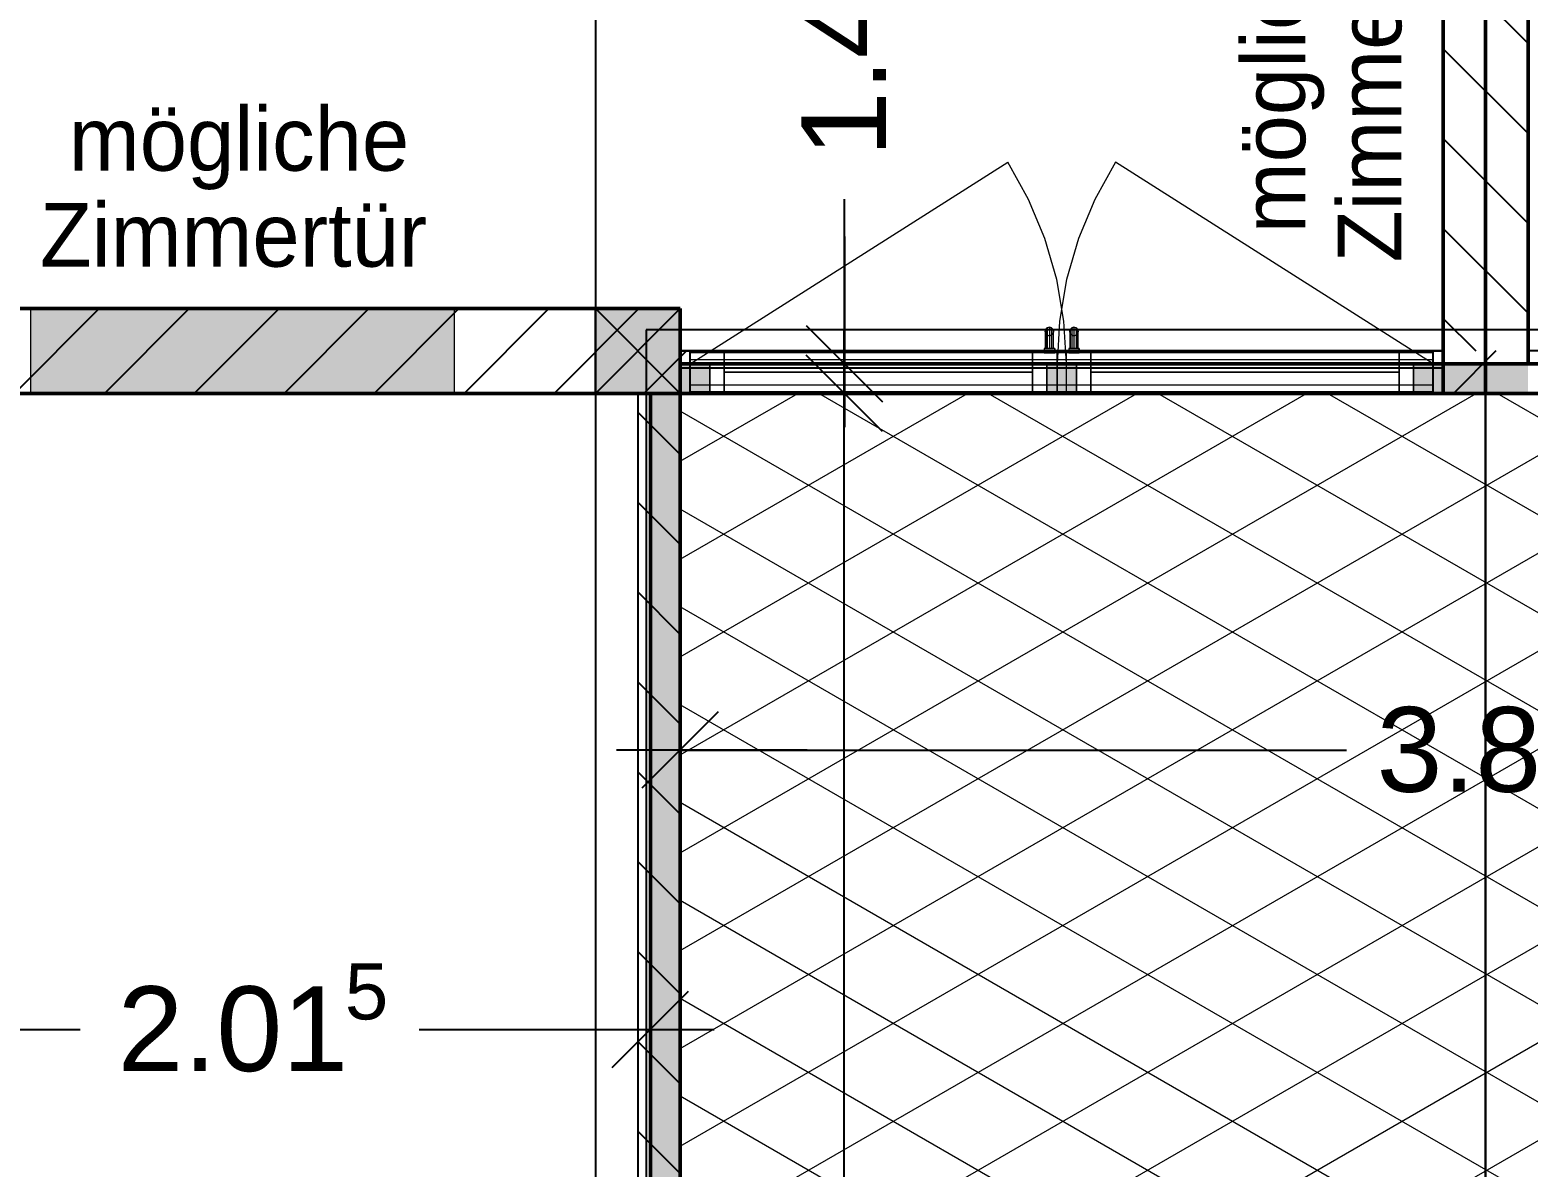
# Model space of a CAD drawing. Extents: x 0 to 756, y -25 to 420.
# Drawn here: x 184.9 to 255.6, y 232.6 to 286.3 of the extents above; entities that cross this region are included whole.
import ezdxf
from ezdxf.lldxf.tags import DXFTag

# ---------------------------------------------------------------- set-up
doc = ezdxf.new("R2010")
doc.units = 0
doc.layers.get('0').update_dxf_attribs({"lineweight": 25})
doc.layers.get('DEFPOINTS').update_dxf_attribs({"lineweight": 25})
doc.layers.add('A_Dach', color=1, linetype='Continuous', lineweight=25, true_color=0xff0000)
doc.layers.add('A_Dachfenster', color=1, linetype='Continuous', lineweight=25, true_color=0xff0000)
for name, color, linetype, lineweight in [('A_Fenster', 7, 'Continuous', 25), ('A_Innenwand', 7, 'Continuous', 25), ('Allgemein01', 7, 'Continuous', 13), ('Allgemein03', 7, 'Continuous', 25), ('Fenster', 7, 'Continuous', 13), ('Fenster-Flügel', 7, 'VERDECKT2_S2', 13), ('Fensterbank', 7, 'Continuous', 13), ('Standard', 7, 'Continuous', 25), ('Text Allgemein', 7, 'Continuous', 13), ('Wand Holz nicht tragend', 7, 'Continuous', 13), ('Wand Holz tragend', 7, 'Continuous', 13)]:
    doc.layers.add(name, color=color, linetype=linetype, lineweight=lineweight)
doc.styles.get("Standard").update_dxf_attribs({"font": 'arial.ttf'})
tags = doc.linetypes.add('fein_strichliert', pattern=[4, 1, -2, 1]).pattern_tags.tags
tags[8:9] = [DXFTag(74, 4), DXFTag(75, 0), DXFTag(340, '0'), DXFTag(46, 0.0), DXFTag(50, 0.0), DXFTag(44, 0.0), DXFTag(45, 0.0)]
tags[6:7] = [DXFTag(74, 4), DXFTag(75, 0), DXFTag(340, '0'), DXFTag(46, 0.0), DXFTag(50, 0.0), DXFTag(44, 0.0), DXFTag(45, 0.0)]
tags[4:5] = [DXFTag(74, 4), DXFTag(75, 0), DXFTag(340, '0'), DXFTag(46, 0.0), DXFTag(50, 0.0), DXFTag(44, 0.0), DXFTag(45, 0.0)]
tags = doc.linetypes.add('VERDECKT2_S2', pattern=[0.27, 0.2, -0.07]).pattern_tags.tags
tags[6:7] = [DXFTag(74, 4), DXFTag(75, 0), DXFTag(340, '0'), DXFTag(46, 1.0), DXFTag(50, 0.0), DXFTag(44, 0.0), DXFTag(45, 0.0)]
tags[4:5] = [DXFTag(74, 4), DXFTag(75, 0), DXFTag(340, '0'), DXFTag(46, 1.0), DXFTag(50, 0.0), DXFTag(44, 0.0), DXFTag(45, 0.0)]

# ---------------------------------------------------------------- blocks, each defined once
blk = doc.blocks.new('Referenz-A01I5YQ8IE')
at = {"layer": 'Allgemein01', "color": 0, "linetype": 'VERDECKT2_S2', "lineweight": -2, "ltscale": 0.25}
for p, q in [((211.567, 414.475), (211.567, 5.763)), ((253.567, 414.475), (253.567, 5.763))]:
    blk.add_line(p, q, dxfattribs=at)
at = {"layer": 'Allgemein03', "color": 0, "lineweight": -2}
blk.add_line((253.567, 414.475), (253.567, 5.763), dxfattribs=at)
at = {"layer": 'Allgemein03', "color": 0, "lineweight": 13}
for p, q in [((215.567, 269.168), (291.567, 269.168)), ((215.567, 155.768), (215.567, 269.168))]:
    blk.add_line(p, q, dxfattribs=at)
at = {"layer": 'DEFPOINTS', "color": 0, "linetype": 'Continuous', "lineweight": -2, "ltscale": 0.25}
for p, q in [((223.316, 270.568), (223.316, 270.568)), ((251.567, 270.568), (251.567, 270.568)), ((255.567, 270.568), (255.567, 270.568)), ((255.567, 270.568), (255.567, 270.568)), ((214.167, 269.168), (214.167, 269.168)), ((215.567, 269.168), (215.567, 269.168)), ((215.567, 269.168), (215.567, 269.168)), ((215.567, 252.33), (215.567, 252.33))]:
    blk.add_line(p, q, dxfattribs=at)
at = {"layer": 'Fenster', "color": 0}
for p, q in [((232.814, 272.188), (232.787, 272.088)), ((232.787, 272.088), (232.814, 272.188)), ((232.787, 272.088), (232.787, 271.288)), ((232.787, 272.088), (232.814, 271.988)), ((232.814, 271.988), (232.787, 272.088)), ((232.787, 272.088), (232.787, 272.088)), ((232.887, 272.261), (232.814, 272.188)), ((232.814, 272.188), (232.887, 272.261)), ((232.814, 272.188), (232.814, 271.288)), ((232.814, 272.188), (232.814, 272.188)), ((232.987, 272.288), (232.887, 272.261)), ((232.887, 272.261), (232.987, 272.288)), ((232.887, 272.261), (232.887, 271.288)), ((232.887, 272.261), (232.887, 272.261)), ((233.087, 272.261), (232.987, 272.288)), ((232.987, 272.288), (232.987, 271.288)), ((232.987, 272.288), (233.087, 272.261)), ((232.987, 272.288), (232.987, 272.288)), ((233.16, 272.188), (233.087, 272.261)), ((233.087, 272.261), (233.087, 271.288)), ((233.087, 272.261), (233.16, 272.188)), ((233.087, 272.261), (233.087, 272.261)), ((233.187, 272.088), (233.16, 272.188)), ((233.16, 272.188), (233.16, 271.288)), ((233.16, 272.188), (233.187, 272.088)), ((233.16, 272.188), (233.16, 272.188)), ((233.16, 271.988), (233.187, 272.088)), ((233.187, 272.088), (233.16, 271.988)), ((233.187, 271.288), (233.187, 272.088)), ((233.187, 272.088), (233.187, 272.088)), ((233.974, 272.188), (233.947, 272.088)), ((233.947, 272.088), (233.974, 272.188)), ((233.947, 272.088), (233.947, 271.288)), ((233.947, 272.088), (233.974, 271.988)), ((233.974, 271.988), (233.947, 272.088)), ((233.947, 272.088), (233.947, 272.088)), ((234.047, 272.261), (233.974, 272.188)), ((233.974, 272.188), (234.047, 272.261)), ((233.974, 272.188), (233.974, 271.288)), ((233.974, 272.188), (233.974, 272.188)), ((234.147, 272.288), (234.047, 272.261)), ((234.047, 272.261), (234.147, 272.288)), ((234.047, 272.261), (234.047, 271.288)), ((234.047, 272.261), (234.047, 272.261)), ((234.247, 272.261), (234.147, 272.288)), ((234.147, 272.288), (234.147, 271.288)), ((234.147, 272.288), (234.247, 272.261)), ((234.147, 272.288), (234.147, 272.288)), ((234.32, 272.188), (234.247, 272.261)), ((234.247, 272.261), (234.247, 271.288)), ((234.247, 272.261), (234.32, 272.188)), ((234.247, 272.261), (234.247, 272.261)), ((234.347, 272.088), (234.32, 272.188)), ((234.32, 272.188), (234.32, 271.288)), ((234.32, 272.188), (234.347, 272.088)), ((234.32, 272.188), (234.32, 272.188)), ((234.32, 271.988), (234.347, 272.088)), ((234.347, 272.088), (234.32, 271.988)), ((234.347, 271.288), (234.347, 272.088)), ((234.347, 272.088), (234.347, 272.088)), ((232.814, 271.988), (232.814, 271.288)), ((232.814, 271.988), (232.887, 271.914)), ((232.887, 271.914), (232.814, 271.988)), ((232.814, 271.988), (232.814, 271.988)), ((232.887, 271.914), (232.887, 271.288)), ((232.887, 271.914), (232.987, 271.888)), ((232.987, 271.888), (232.887, 271.914)), ((232.887, 271.914), (232.887, 271.914)), ((232.987, 271.888), (233.087, 271.914)), ((233.087, 271.914), (232.987, 271.888)), ((232.987, 271.888), (232.987, 271.288)), ((232.987, 271.888), (232.987, 271.888)), ((233.087, 271.914), (233.16, 271.988)), ((233.16, 271.988), (233.087, 271.914)), ((233.087, 271.914), (233.087, 271.288)), ((233.087, 271.914), (233.087, 271.914)), ((233.16, 271.988), (233.16, 271.288)), ((233.16, 271.988), (233.16, 271.988)), ((233.974, 271.988), (233.974, 271.288)), ((233.974, 271.988), (234.047, 271.914)), ((234.047, 271.914), (233.974, 271.988)), ((233.974, 271.988), (233.974, 271.988)), ((234.047, 271.914), (234.047, 271.288)), ((234.047, 271.914), (234.147, 271.888)), ((234.147, 271.888), (234.047, 271.914)), ((234.047, 271.914), (234.047, 271.914)), ((234.147, 271.888), (234.247, 271.914)), ((234.247, 271.914), (234.147, 271.888)), ((234.147, 271.888), (234.147, 271.288)), ((234.147, 271.888), (234.147, 271.888)), ((234.247, 271.914), (234.32, 271.988)), ((234.32, 271.988), (234.247, 271.914)), ((234.247, 271.914), (234.247, 271.288)), ((234.247, 271.914), (234.247, 271.914)), ((234.32, 271.988), (234.32, 271.288)), ((234.32, 271.988), (234.32, 271.988)), ((232.737, 271.288), (232.737, 271.088)), ((233.237, 271.288), (232.737, 271.288)), ((233.237, 271.288), (232.737, 271.288)), ((232.737, 271.288), (232.737, 271.288)), ((232.737, 271.288), (232.737, 271.088)), ((232.737, 271.088), (233.237, 271.088)), ((232.737, 271.088), (233.237, 271.088)), ((232.737, 271.088), (232.737, 271.088)), ((232.787, 271.288), (232.814, 271.288)), ((232.814, 271.288), (232.787, 271.288)), ((232.814, 271.288), (232.887, 271.288)), ((232.887, 271.288), (232.814, 271.288)), ((232.887, 271.288), (232.987, 271.288)), ((232.987, 271.288), (232.887, 271.288)), ((232.987, 271.288), (233.087, 271.288)), ((233.087, 271.288), (232.987, 271.288)), ((233.087, 271.288), (233.16, 271.288)), ((233.16, 271.288), (233.087, 271.288)), ((233.16, 271.288), (233.187, 271.288)), ((233.187, 271.288), (233.16, 271.288)), ((233.237, 271.088), (233.237, 271.288)), ((233.237, 271.288), (233.237, 271.288)), ((233.237, 271.288), (233.237, 271.088)), ((233.237, 271.088), (233.237, 271.088)), ((233.347, 271.088), (233.347, 269.248)), ((234.947, 271.088), (233.347, 271.088)), ((233.347, 271.088), (233.347, 271.088)), ((234.947, 271.088), (233.347, 271.088)), ((233.347, 269.248), (233.347, 271.088)), ((233.897, 271.288), (233.897, 271.088)), ((234.397, 271.288), (233.897, 271.288)), ((234.397, 271.288), (233.897, 271.288)), ((233.897, 271.288), (233.897, 271.288)), ((233.897, 271.288), (233.897, 271.088)), ((233.897, 271.088), (234.397, 271.088)), ((233.897, 271.088), (234.397, 271.088)), ((233.897, 271.088), (233.897, 271.088)), ((233.947, 271.288), (233.974, 271.288)), ((233.974, 271.288), (233.947, 271.288)), ((233.974, 271.288), (234.047, 271.288)), ((234.047, 271.288), (233.974, 271.288)), ((234.047, 271.288), (234.147, 271.288)), ((234.147, 271.288), (234.047, 271.288)), ((234.147, 271.288), (234.247, 271.288)), ((234.247, 271.288), (234.147, 271.288)), ((234.247, 271.288), (234.32, 271.288)), ((234.32, 271.288), (234.247, 271.288)), ((234.32, 271.288), (234.347, 271.288)), ((234.347, 271.288), (234.32, 271.288)), ((234.397, 271.088), (234.397, 271.288)), ((234.397, 271.288), (234.397, 271.288)), ((234.397, 271.288), (234.397, 271.088)), ((234.397, 271.088), (234.397, 271.088)), ((234.947, 269.248), (234.947, 271.088)), ((234.947, 271.088), (234.947, 271.088)), ((234.947, 269.248), (234.947, 271.088)), ((234.947, 271.088), (234.947, 269.248)), ((249.487, 271.088), (234.947, 271.088)), ((234.947, 271.088), (234.947, 271.088)), ((249.487, 271.088), (234.947, 271.088)), ((234.947, 269.248), (234.947, 271.088)), ((234.947, 271.088), (234.947, 269.248)), ((249.487, 271.088), (234.947, 271.088)), ((234.947, 271.088), (234.947, 271.088)), ((249.487, 271.088), (234.947, 271.088)), ((234.947, 269.248), (234.947, 271.088)), ((249.487, 271.088), (249.487, 269.248)), ((251.087, 271.088), (249.487, 271.088)), ((249.487, 271.088), (249.487, 271.088)), ((251.087, 271.088), (249.487, 271.088)), ((249.487, 269.248), (249.487, 271.088)), ((249.487, 269.248), (249.487, 271.088)), ((249.487, 271.088), (249.487, 271.088)), ((249.487, 269.248), (249.487, 271.088)), ((249.487, 269.248), (249.487, 271.088)), ((249.487, 271.088), (249.487, 271.088)), ((249.487, 269.248), (249.487, 271.088)), ((251.087, 269.248), (251.087, 271.088)), ((251.087, 271.088), (251.087, 271.088)), ((251.087, 269.248), (251.087, 271.088)), ((217.647, 270.168), (232.187, 270.168)), ((232.187, 270.168), (217.647, 270.168)), ((217.647, 270.168), (217.647, 270.168)), ((232.187, 270.168), (232.187, 270.168)), ((234.947, 270.168), (249.487, 270.168)), ((249.487, 270.168), (234.947, 270.168)), ((234.947, 270.168), (234.947, 270.168)), ((249.487, 270.168), (249.487, 270.168)), ((233.347, 269.248), (234.947, 269.248)), ((234.947, 269.248), (233.347, 269.248)), ((233.347, 269.248), (233.347, 269.248)), ((234.947, 269.248), (234.947, 269.248)), ((234.947, 269.248), (249.487, 269.248)), ((249.487, 269.248), (234.947, 269.248)), ((234.947, 269.248), (234.947, 269.248)), ((234.947, 269.248), (249.487, 269.248)), ((249.487, 269.248), (234.947, 269.248)), ((234.947, 269.248), (234.947, 269.248)), ((249.487, 269.248), (251.087, 269.248)), ((251.087, 269.248), (249.487, 269.248)), ((249.487, 269.248), (249.487, 269.248)), ((249.487, 269.248), (249.487, 269.248)), ((249.487, 269.248), (249.487, 269.248)), ((251.087, 269.248), (251.087, 269.248))]:
    blk.add_line(p, q, dxfattribs=at)
at = {"layer": 'Fenster', "color": 0, "linetype": 'Continuous', "ltscale": 0.13}
for p, q in [((216.047, 271.088), (216.047, 269.248)), ((217.647, 271.088), (216.047, 271.088)), ((216.047, 271.088), (216.047, 271.088)), ((217.647, 271.088), (216.047, 271.088)), ((216.047, 269.248), (216.047, 271.088)), ((217.647, 269.248), (217.647, 271.088)), ((217.647, 271.088), (217.647, 271.088)), ((217.647, 269.248), (217.647, 271.088)), ((217.647, 271.088), (217.647, 269.248)), ((232.187, 271.088), (217.647, 271.088)), ((217.647, 271.088), (217.647, 271.088)), ((232.187, 271.088), (217.647, 271.088)), ((217.647, 269.248), (217.647, 271.088)), ((217.647, 271.088), (217.647, 269.248)), ((232.187, 271.088), (217.647, 271.088)), ((217.647, 271.088), (217.647, 271.088)), ((232.187, 271.088), (217.647, 271.088)), ((217.647, 269.248), (217.647, 271.088)), ((232.187, 271.088), (232.187, 269.248)), ((233.787, 271.088), (232.187, 271.088)), ((232.187, 271.088), (232.187, 271.088)), ((233.787, 271.088), (232.187, 271.088)), ((232.187, 269.248), (232.187, 271.088)), ((232.187, 269.248), (232.187, 271.088)), ((232.187, 271.088), (232.187, 271.088)), ((232.187, 269.248), (232.187, 271.088)), ((232.187, 269.248), (232.187, 271.088)), ((232.187, 271.088), (232.187, 271.088)), ((232.187, 269.248), (232.187, 271.088)), ((233.787, 269.248), (233.787, 271.088)), ((233.787, 271.088), (233.787, 271.088)), ((233.787, 269.248), (233.787, 271.088)), ((216.967, 270.568), (215.567, 270.568)), ((215.567, 270.568), (215.567, 269.168)), ((215.567, 270.568), (215.567, 269.168)), ((216.967, 270.568), (215.567, 270.568)), ((215.567, 270.568), (215.567, 270.568)), ((216.967, 270.568), (215.567, 270.568)), ((215.567, 269.168), (215.567, 270.568)), ((216.967, 269.168), (216.967, 270.568)), ((232.867, 270.568), (216.967, 270.568)), ((216.967, 270.568), (216.967, 269.168)), ((216.967, 269.168), (216.967, 270.568)), ((216.967, 270.568), (216.967, 270.568)), ((216.967, 269.168), (216.967, 270.568)), ((216.967, 270.568), (216.967, 269.168)), ((250.167, 270.568), (216.967, 270.568)), ((216.967, 270.568), (216.967, 270.568)), ((250.167, 270.568), (216.967, 270.568)), ((216.967, 269.168), (216.967, 270.568)), ((216.967, 270.568), (216.967, 269.168)), ((250.167, 270.568), (216.967, 270.568)), ((216.967, 270.568), (216.967, 270.568)), ((250.167, 270.568), (216.967, 270.568)), ((216.967, 269.168), (216.967, 270.568)), ((232.867, 269.168), (232.867, 270.568)), ((234.267, 270.568), (232.867, 270.568)), ((232.867, 270.568), (232.867, 269.168)), ((232.867, 270.568), (232.867, 269.168)), ((234.267, 270.568), (232.867, 270.568)), ((232.867, 270.568), (232.867, 270.568)), ((234.267, 270.568), (232.867, 270.568)), ((232.867, 269.168), (232.867, 270.568)), ((234.267, 270.568), (234.267, 269.168)), ((250.167, 270.568), (234.267, 270.568)), ((234.267, 269.168), (234.267, 270.568)), ((234.267, 269.168), (234.267, 270.568)), ((234.267, 270.568), (234.267, 270.568)), ((234.267, 269.168), (234.267, 270.568)), ((251.567, 270.568), (250.167, 270.568)), ((250.167, 270.568), (250.167, 269.168)), ((250.167, 269.168), (250.167, 270.568)), ((250.167, 270.568), (250.167, 269.168)), ((251.567, 270.568), (250.167, 270.568)), ((250.167, 270.568), (250.167, 270.568)), ((251.567, 270.568), (250.167, 270.568)), ((250.167, 269.168), (250.167, 270.568)), ((250.167, 269.168), (250.167, 270.568)), ((250.167, 270.568), (250.167, 270.568)), ((250.167, 269.168), (250.167, 270.568)), ((250.167, 269.168), (250.167, 270.568)), ((250.167, 270.568), (250.167, 270.568)), ((250.167, 269.168), (250.167, 270.568)), ((251.567, 269.168), (251.567, 270.568)), ((251.567, 269.168), (251.567, 270.568)), ((251.567, 270.568), (251.567, 270.568)), ((251.567, 269.168), (251.567, 270.568)), ((215.567, 269.168), (216.967, 269.168)), ((215.567, 269.168), (216.967, 269.168)), ((216.967, 269.168), (215.567, 269.168)), ((215.567, 269.168), (215.567, 269.168)), ((216.047, 269.248), (217.647, 269.248)), ((217.647, 269.248), (216.047, 269.248)), ((216.047, 269.248), (216.047, 269.248)), ((216.967, 269.168), (232.867, 269.168)), ((216.967, 269.168), (216.967, 269.168)), ((216.967, 269.168), (250.167, 269.168)), ((250.167, 269.168), (216.967, 269.168)), ((216.967, 269.168), (216.967, 269.168)), ((216.967, 269.168), (250.167, 269.168)), ((250.167, 269.168), (216.967, 269.168)), ((216.967, 269.168), (216.967, 269.168)), ((217.647, 269.248), (217.647, 269.248)), ((217.647, 269.248), (232.187, 269.248)), ((232.187, 269.248), (217.647, 269.248)), ((217.647, 269.248), (217.647, 269.248)), ((217.647, 269.248), (232.187, 269.248)), ((232.187, 269.248), (217.647, 269.248)), ((217.647, 269.248), (217.647, 269.248)), ((232.187, 269.248), (233.787, 269.248)), ((233.787, 269.248), (232.187, 269.248)), ((232.187, 269.248), (232.187, 269.248)), ((232.187, 269.248), (232.187, 269.248)), ((232.187, 269.248), (232.187, 269.248)), ((232.867, 269.168), (234.267, 269.168)), ((232.867, 269.168), (234.267, 269.168)), ((234.267, 269.168), (232.867, 269.168)), ((232.867, 269.168), (232.867, 269.168)), ((233.787, 269.248), (233.787, 269.248)), ((234.267, 269.168), (250.167, 269.168)), ((234.267, 269.168), (234.267, 269.168)), ((250.167, 269.168), (251.567, 269.168)), ((250.167, 269.168), (251.567, 269.168)), ((251.567, 269.168), (250.167, 269.168)), ((250.167, 269.168), (250.167, 269.168)), ((250.167, 269.168), (250.167, 269.168)), ((250.167, 269.168), (250.167, 269.168)), ((251.567, 269.168), (251.567, 269.168))]:
    blk.add_line(p, q, dxfattribs=at)
for points in [[(215.567, 269.168), (216.967, 269.168), (215.567, 270.568)], [(216.967, 269.168), (216.967, 270.568), (215.567, 270.568)], [(232.867, 269.168), (234.267, 269.168), (232.867, 270.568)], [(234.267, 269.168), (234.267, 270.568), (232.867, 270.568)], [(250.167, 269.168), (251.567, 269.168), (250.167, 270.568)], [(251.567, 269.168), (251.567, 270.568), (250.167, 270.568)]]:
    blk.add_solid(points, dxfattribs=at)
at = {"layer": 'Fenster-Flügel', "color": 0, "linetype": 'VERDECKT2_S2', "ltscale": 0.13}
for p, q in [((216.047, 270.568), (231.025, 280.073)), ((232.002, 278.322), (231.025, 280.073)), ((236.108, 280.073), (235.131, 278.322)), ((251.087, 270.568), (236.108, 280.073)), ((232.775, 276.472), (232.002, 278.322)), ((235.131, 278.322), (234.358, 276.472)), ((233.335, 274.546), (232.775, 276.472)), ((234.358, 276.472), (233.799, 274.546)), ((233.673, 272.57), (233.335, 274.546)), ((233.799, 274.546), (233.46, 272.57)), ((233.46, 272.57), (233.347, 270.568)), ((233.787, 270.568), (233.673, 272.57))]:
    blk.add_line(p, q, dxfattribs=at)
at = {"layer": 'Fensterbank', "color": 0, "lineweight": -2}
for p, q in [((215.567, 271.168), (215.567, 270.368)), ((251.567, 271.168), (215.567, 271.168)), ((215.567, 271.168), (215.567, 271.168)), ((215.567, 271.168), (215.567, 270.568)), ((215.567, 271.168), (251.567, 271.168)), ((251.567, 271.168), (215.567, 271.168)), ((215.567, 271.168), (215.567, 270.368)), ((215.567, 270.568), (215.567, 271.168)), ((215.567, 271.168), (251.567, 271.168)), ((215.567, 271.168), (215.567, 271.168)), ((251.567, 271.168), (215.567, 271.168)), ((215.567, 271.168), (215.567, 270.368)), ((215.567, 270.568), (215.567, 271.168)), ((215.567, 271.168), (251.567, 271.168)), ((215.567, 271.168), (215.567, 271.168)), ((251.567, 270.368), (251.567, 271.168)), ((251.567, 271.168), (251.567, 270.568)), ((251.567, 271.168), (251.567, 271.168)), ((251.567, 270.368), (251.567, 271.168)), ((251.567, 270.568), (251.567, 271.168)), ((251.567, 271.168), (251.567, 271.168)), ((251.567, 270.368), (251.567, 271.168)), ((251.567, 270.568), (251.567, 271.168)), ((251.567, 271.168), (251.567, 271.168)), ((215.567, 270.568), (215.567, 270.368)), ((215.567, 270.568), (215.567, 270.568)), ((215.567, 270.568), (251.567, 270.568)), ((251.567, 270.568), (215.567, 270.568)), ((251.567, 270.568), (215.567, 270.568)), ((215.567, 270.568), (215.567, 270.568)), ((215.567, 270.568), (251.567, 270.568)), ((215.567, 270.368), (215.567, 270.568)), ((251.567, 270.568), (215.567, 270.568)), ((215.567, 270.568), (215.567, 270.568)), ((215.567, 270.568), (251.567, 270.568)), ((215.567, 270.368), (215.567, 270.568)), ((215.567, 270.368), (251.567, 270.368)), ((215.567, 270.368), (215.567, 270.368)), ((215.567, 270.368), (251.567, 270.368)), ((215.567, 270.368), (251.567, 270.368)), ((215.567, 270.368), (215.567, 270.368)), ((215.567, 270.368), (251.567, 270.368)), ((215.567, 270.368), (251.567, 270.368)), ((215.567, 270.368), (215.567, 270.368)), ((215.567, 270.368), (251.567, 270.368)), ((251.567, 270.568), (251.567, 270.568)), ((251.567, 270.568), (251.567, 270.368)), ((251.567, 270.568), (251.567, 270.568)), ((251.567, 270.368), (251.567, 270.568)), ((251.567, 270.568), (251.567, 270.568)), ((251.567, 270.368), (251.567, 270.568)), ((251.567, 270.368), (251.567, 270.368)), ((251.567, 270.368), (251.567, 270.368)), ((251.567, 270.368), (251.567, 270.368))]:
    blk.add_line(p, q, dxfattribs=at)
at = {"layer": 'Fensterbank', "color": 0, "lineweight": 18}
for p, q in [((215.567, 270.568), (251.567, 270.568)), ((251.567, 270.568), (215.567, 270.568)), ((251.567, 270.568), (215.567, 270.568))]:
    blk.add_line(p, q, dxfattribs=at)
at = {"layer": 'Standard', "color": 0, "lineweight": -2}
for p, q in [((223.316, 270.568), (223.316, 278.334)), ((223.316, 276.568), (223.316, 267.568)), ((211.567, 273.168), (215.567, 273.168)), ((211.567, 269.168), (211.567, 273.168)), ((211.567, 273.168), (215.567, 269.168)), ((215.567, 273.168), (211.567, 269.168)), ((215.567, 273.168), (215.567, 269.168)), ((215.567, 269.168), (215.567, 273.168)), ((221.516, 272.368), (225.116, 268.768)), ((223.311, 263.168), (223.311, 272.168)), ((225.111, 267.368), (221.511, 270.968)), ((220.316, 270.568), (226.316, 270.568)), ((215.567, 269.168), (211.567, 269.168)), ((226.311, 269.168), (220.311, 269.168)), ((223.311, 219.507), (223.311, 269.168)), ((215.567, 255.33), (215.567, 249.33)), ((217.367, 254.13), (213.767, 250.53)), ((221.567, 252.33), (212.567, 252.33)), ((215.567, 252.33), (247.009, 252.33)), ((214.167, 236.147), (214.167, 242.147)), ((212.367, 237.347), (215.967, 240.947)), ((173.859, 239.147), (187.263, 239.147)), ((203.263, 239.147), (214.167, 239.147)), ((208.167, 239.147), (217.167, 239.147))]:
    blk.add_line(p, q, dxfattribs=at)
at = {"layer": 'Standard', "color": 0, "lineweight": 13}
for p, q in [((184.924, 273.168), (184.924, 269.168)), ((204.924, 273.168), (184.924, 273.168)), ((204.924, 269.168), (204.924, 273.168)), ((184.924, 269.168), (204.924, 269.168)), ((215.567, 265.963), (221.118, 269.168)), ((215.567, 261.344), (229.118, 269.168)), ((215.567, 256.725), (237.118, 269.168)), ((215.567, 252.106), (245.118, 269.168)), ((215.567, 247.488), (253.118, 269.168)), ((215.567, 242.869), (261.118, 269.168)), ((215.567, 238.25), (269.118, 269.168)), ((215.567, 233.631), (277.118, 269.168)), ((215.567, 229.012), (285.118, 269.168)), ((291.567, 229.064), (222.105, 269.168)), ((291.567, 233.683), (230.105, 269.168)), ((291.567, 238.302), (238.105, 269.168)), ((291.567, 242.921), (246.105, 269.168)), ((291.567, 247.539), (254.105, 269.168)), ((291.567, 224.445), (215.567, 268.324)), ((215.567, 224.394), (291.567, 268.272)), ((291.567, 219.827), (215.567, 263.705)), ((215.567, 219.775), (291.567, 263.653)), ((291.567, 215.208), (215.567, 259.086)), ((215.567, 215.156), (291.567, 259.035)), ((291.567, 210.589), (215.567, 254.468)), ((215.567, 210.537), (291.567, 254.416)), ((291.567, 205.97), (215.567, 249.849)), ((291.567, 201.351), (215.567, 245.23)), ((291.567, 196.732), (215.567, 240.611)), ((291.567, 192.114), (215.567, 235.992))]:
    blk.add_line(p, q, dxfattribs=at)
for points in [[(204.924, 269.168), (184.924, 269.168), (184.924, 273.168)], [(204.924, 269.168), (204.924, 273.168), (184.924, 273.168)], [(204.924, 273.168), (184.924, 273.168), (184.924, 273.168)], [(204.924, 269.168), (204.924, 269.168), (184.924, 269.168)]]:
    blk.add_solid(points, dxfattribs=at)
at = {"layer": 'Standard', "color": 0, "lineweight": -2}
for points in [[(211.567, 269.168), (215.567, 269.168), (211.567, 273.168)], [(215.567, 269.168), (215.567, 273.168), (211.567, 273.168)]]:
    blk.add_solid(points, dxfattribs=at)
at = {"layer": 'Wand Holz nicht tragend', "color": 0, "lineweight": 50}
for p, q in [((251.567, 386.168), (251.567, 270.568)), ((251.567, 270.568), (251.567, 386.168)), ((253.567, 386.168), (253.567, 270.568)), ((253.567, 270.568), (253.567, 386.168)), ((253.567, 270.568), (253.567, 386.168)), ((253.567, 386.168), (253.567, 270.568)), ((255.567, 270.568), (255.567, 386.168)), ((255.567, 386.168), (255.567, 270.568)), ((215.567, 273.168), (120.567, 273.168)), ((120.567, 273.168), (215.567, 273.168)), ((215.567, 269.168), (215.567, 273.168)), ((215.567, 273.168), (215.567, 269.168)), ((215.567, 273.168), (215.567, 273.168)), ((251.567, 270.568), (253.567, 270.568)), ((253.567, 270.568), (251.567, 270.568)), ((251.567, 270.568), (251.567, 270.568)), ((253.567, 270.568), (255.567, 270.568)), ((255.567, 270.568), (253.567, 270.568)), ((253.567, 270.568), (253.567, 270.568)), ((253.567, 270.568), (253.567, 270.568)), ((255.567, 270.568), (255.567, 270.568)), ((120.567, 269.168), (215.567, 269.168)), ((215.567, 269.168), (120.567, 269.168)), ((215.567, 269.168), (215.567, 269.168))]:
    blk.add_line(p, q, dxfattribs=at)
at = {"layer": 'Wand Holz tragend', "color": 0, "lineweight": 50}
for p, q in [((253.567, 270.568), (215.567, 270.568)), ((215.567, 270.568), (215.567, 269.168)), ((215.567, 270.568), (215.567, 269.868)), ((251.567, 270.568), (215.567, 270.568)), ((215.567, 270.568), (251.567, 270.568)), ((215.567, 269.868), (215.567, 270.568)), ((215.567, 270.568), (215.567, 270.568)), ((251.567, 270.568), (215.567, 270.568)), ((215.567, 270.568), (215.567, 270.568)), ((215.567, 270.568), (215.567, 269.168)), ((251.567, 269.168), (251.567, 270.568)), ((251.567, 269.168), (251.567, 270.568)), ((251.567, 270.568), (251.567, 270.568)), ((251.567, 270.568), (255.567, 270.568)), ((253.567, 269.168), (253.567, 270.568)), ((291.567, 270.568), (253.567, 270.568)), ((215.567, 269.868), (215.567, 269.168)), ((215.567, 269.168), (215.567, 269.868)), ((214.167, 269.168), (214.167, 155.768)), ((215.567, 269.168), (214.167, 269.168)), ((214.167, 155.768), (214.167, 269.168)), ((214.167, 269.168), (215.567, 269.168)), ((214.167, 269.168), (214.167, 269.168)), ((215.567, 155.768), (215.567, 269.168)), ((215.567, 269.168), (215.567, 155.768)), ((215.567, 269.168), (215.567, 269.168)), ((215.567, 269.168), (253.567, 269.168)), ((215.567, 269.168), (251.567, 269.168)), ((251.567, 269.168), (215.567, 269.168)), ((215.567, 269.168), (251.567, 269.168)), ((215.567, 269.168), (215.567, 269.168)), ((215.567, 269.168), (215.567, 269.168)), ((251.567, 269.168), (251.567, 269.168)), ((255.567, 269.168), (251.567, 269.168)), ((253.567, 269.168), (291.567, 269.168))]:
    blk.add_line(p, q, dxfattribs=at)
at = {"layer": 'Wand Holz tragend', "color": 0, "lineweight": 18}
for points in [[(251.567, 269.168), (255.567, 269.168), (251.567, 270.568)], [(255.567, 269.168), (255.567, 270.568), (251.567, 270.568)], [(214.167, 231.668), (215.567, 231.668), (214.167, 269.168)], [(215.567, 231.668), (215.567, 269.168), (214.167, 269.168)]]:
    blk.add_solid(points, dxfattribs=at)
at = {"layer": 'Standard', "color": 0, "lineweight": -2, "insert": (221.284, 280.327), "char_height": 4, "attachment_point": 1, "rotation": 90}
blk.add_mtext('{\\fArial;1.43}', dxfattribs=at)
at = {"layer": 'Standard', "color": 0, "lineweight": -2, "attachment_point": 1}
for s, insert, char_height in [('{\\fArial;3.80}', (248.42, 254.362), 4), ('{\\fArial;5}', (199.749, 242.259), 2.64), ('{\\fArial;2.01}', (189.028, 241.179), 4)]:
    blk.add_mtext(s, dxfattribs=dict(at, insert=insert, char_height=char_height))
at = {"layer": 'Text Allgemein', "color": 0, "char_height": 3, "attachment_point": 1, "rotation": 90}
for s, insert in [('{\\fPosterama Text Light;Zimmertür}', (246.588, 275.356)), ('{\\fPosterama Text Light;mögliche}', (242.058, 276.727))]:
    blk.add_mtext(s, dxfattribs=dict(at, insert=insert))
at = {"layer": 'Text Allgemein', "color": 0, "char_height": 3, "attachment_point": 1}
for s, insert in [('{\\fPosterama Text Light;mögliche}', (186.733, 282.677)), ('{\\fPosterama Text Light;Zimmertür}', (185.362, 278.147))]:
    blk.add_mtext(s, dxfattribs=dict(at, insert=insert))
blk = doc.blocks.new('Wand-A01I5YQSIE', base_point=(251.567, 271.168))
at = {"color": 0, "linetype": 'ByBlock', "lineweight": -2, "ltscale": 0.25}
for p, q in [((251.567, 386.168), (251.567, 271.168)), ((255.567, 386.168), (255.567, 271.168))]:
    blk.add_line(p, q, dxfattribs=at)
at = {"color": 0, "lineweight": -2}
for p, q in [((251.567, 289.676), (255.567, 285.676)), ((251.567, 285.433), (255.567, 281.433)), ((251.567, 281.191), (255.567, 277.191)), ((251.567, 276.948), (255.567, 272.948)), ((251.567, 272.705), (253.105, 271.168))]:
    blk.add_line(p, q, dxfattribs=at)
blk = doc.blocks.new('Wand-A01I5YQUIE', base_point=(120.567, 269.168))
at = {"color": 0, "lineweight": -2}
for p, q in [((120.567, 269.213), (124.521, 273.168)), ((124.764, 269.168), (128.764, 273.168)), ((129.007, 269.168), (133.007, 273.168)), ((133.249, 269.168), (137.249, 273.168)), ((137.492, 269.168), (141.492, 273.168)), ((141.735, 269.168), (145.735, 273.168)), ((145.977, 269.168), (149.977, 273.168)), ((150.22, 269.168), (154.22, 273.168)), ((154.463, 269.168), (158.463, 273.168)), ((158.705, 269.168), (162.705, 273.168)), ((162.948, 269.168), (166.948, 273.168)), ((167.19, 269.168), (171.19, 273.168)), ((171.433, 269.168), (175.433, 273.168)), ((175.676, 269.168), (179.676, 273.168)), ((179.918, 269.168), (183.918, 273.168)), ((184.161, 269.168), (188.161, 273.168)), ((188.404, 269.168), (192.404, 273.168)), ((192.646, 269.168), (196.646, 273.168)), ((196.889, 269.168), (200.889, 273.168)), ((201.132, 269.168), (205.132, 273.168)), ((205.374, 269.168), (209.374, 273.168)), ((209.617, 269.168), (213.617, 273.168)), ((213.86, 269.168), (215.567, 270.875))]:
    blk.add_line(p, q, dxfattribs=at)
at = {"color": 0, "linetype": 'ByBlock', "lineweight": -2, "ltscale": 0.25}
for p, q in [((120.567, 273.168), (215.567, 273.168)), ((215.567, 271.168), (215.567, 273.168)), ((120.567, 269.168), (213.567, 269.168))]:
    blk.add_line(p, q, dxfattribs=at)
blk = doc.blocks.new('Dachfläche-A01I5YRIIE', base_point=(113.567, 33.11))
at = {"color": 0, "linetype": 'ByBlock', "lineweight": -2, "ltscale": 0.25}
for p, q in [((253.567, 393.168), (253.567, 272.168)), ((253.567, 272.168), (253.567, 153.168))]:
    blk.add_line(p, q, dxfattribs=at)
blk = doc.blocks.new('Dachfenster-A01I5YRKIE', base_point=(213.959, 153.168))
at = {"color": 0, "linetype": 'ByBlock', "lineweight": -2, "ltscale": 0.25}
for p, q in [((213.959, 272.168), (213.959, 153.168)), ((253.567, 272.168), (213.959, 272.168)), ((253.567, 153.168), (253.567, 272.168))]:
    blk.add_line(p, q, dxfattribs=at)
blk = doc.blocks.new('Dachfläche-A01I5YRMIE', base_point=(253.567, 33.11))
at = {"color": 0, "linetype": 'ByBlock', "lineweight": -2, "ltscale": 0.25}
for p, q in [((253.567, 272.168), (253.567, 393.168)), ((253.567, 153.168), (253.567, 272.168))]:
    blk.add_line(p, q, dxfattribs=at)
blk = doc.blocks.new('Dachfenster-A01I5YROIE', base_point=(253.567, 153.168))
at = {"color": 0, "linetype": 'ByBlock', "lineweight": -2, "ltscale": 0.25}
for p, q in [((253.567, 272.168), (253.567, 153.168)), ((293.175, 272.168), (253.567, 272.168))]:
    blk.add_line(p, q, dxfattribs=at)
blk = doc.blocks.new('Wand-A01I5YRQIE', base_point=(215.567, 269.168))
at = {"color": 0, "lineweight": -2}
for p, q in [((215.86, 271.168), (215.567, 270.875)), ((254.043, 271.168), (252.043, 269.168)), ((291.567, 270.507), (291.087, 270.027))]:
    blk.add_line(p, q, dxfattribs=at)
at = {"color": 0, "linetype": 'ByBlock', "lineweight": -2, "ltscale": 0.25}
for p, q in [((216.047, 271.168), (215.567, 271.168)), ((251.567, 271.168), (251.087, 271.168)), ((256.047, 271.168), (255.567, 271.168)), ((291.567, 271.168), (291.087, 271.168)), ((216.047, 269.168), (215.567, 269.168)), ((256.047, 269.168), (251.087, 269.168)), ((291.567, 269.168), (291.087, 269.168))]:
    blk.add_line(p, q, dxfattribs=at)
blk = doc.blocks.new('Fenster-A01I5YRSIE', base_point=(216.047, 269.168))
at = {"color": 0, "linetype": 'ByBlock', "lineweight": -2, "ltscale": 0.25}
for p, q in [((216.047, 271.168), (251.087, 271.168)), ((216.047, 269.168), (216.047, 271.168)), ((251.087, 269.168), (251.087, 271.168)), ((216.047, 269.168), (251.087, 269.168))]:
    blk.add_line(p, q, dxfattribs=at)
at = {"color": 0, "linetype": 'ByBlock', "lineweight": 18, "ltscale": 0.18}
for p, q in [((216.047, 270.768), (251.087, 270.768)), ((217.647, 269.568), (217.647, 270.768)), ((249.487, 269.568), (249.487, 270.768)), ((216.047, 269.568), (251.087, 269.568))]:
    blk.add_line(p, q, dxfattribs=at)
at = {"color": 0, "linetype": 'fein_strichliert', "lineweight": 18, "ltscale": 0.18}
blk.add_line((251.087, 269.568), (251.087, 270.768), dxfattribs=at)
blk = doc.blocks.new('Wand-A01I5YRWIE', base_point=(213.567, 155.768))
at = {"color": 0, "linetype": 'ByBlock', "lineweight": -2, "ltscale": 0.25}
for p, q in [((213.567, 269.168), (213.567, 231.188)), ((215.567, 269.168), (215.567, 231.188))]:
    blk.add_line(p, q, dxfattribs=at)
at = {"color": 0, "lineweight": -2}
for p, q in [((213.567, 268.279), (215.567, 266.279)), ((213.567, 264.036), (215.567, 262.036)), ((213.567, 259.794), (215.567, 257.794)), ((213.567, 255.551), (215.567, 253.551)), ((213.567, 251.309), (215.567, 249.309)), ((213.567, 247.066), (215.567, 245.066)), ((213.567, 242.823), (215.567, 240.823)), ((213.567, 238.581), (215.567, 236.581)), ((213.567, 234.338), (215.567, 232.338))]:
    blk.add_line(p, q, dxfattribs=at)

msp = doc.modelspace()

# ---------------------------------------------------------------- block references
at = {"color": 8, "lineweight": 25, "ltscale": 0.25, "true_color": 0x808080}
msp.add_blockref('Referenz-A01I5YQ8IE', (0, 0), dxfattribs=at)
at = {"layer": 'A_Dach', "ltscale": 0.25}
for name, p in [('Dachfläche-A01I5YRIIE', (113.567, 33.11)), ('Dachfläche-A01I5YRMIE', (253.567, 33.11))]:
    msp.add_blockref(name, p, dxfattribs=at)
at = {"layer": 'A_Dachfenster', "ltscale": 0.25}
for name, p in [('Dachfenster-A01I5YRKIE', (213.959, 153.168)), ('Dachfenster-A01I5YROIE', (253.567, 153.168))]:
    msp.add_blockref(name, p, dxfattribs=at)
at = {"layer": 'A_Fenster', "ltscale": 0.25}
msp.add_blockref('Fenster-A01I5YRSIE', (216.047, 269.168), dxfattribs=at)
at = {"layer": 'A_Innenwand', "ltscale": 0.25}
for name, p in [('Wand-A01I5YQSIE', (251.567, 271.168)), ('Wand-A01I5YQUIE', (120.567, 269.168)), ('Wand-A01I5YRQIE', (215.567, 269.168)), ('Wand-A01I5YRWIE', (213.567, 155.768))]:
    msp.add_blockref(name, p, dxfattribs=at)

doc.saveas('drawing.dxf')
